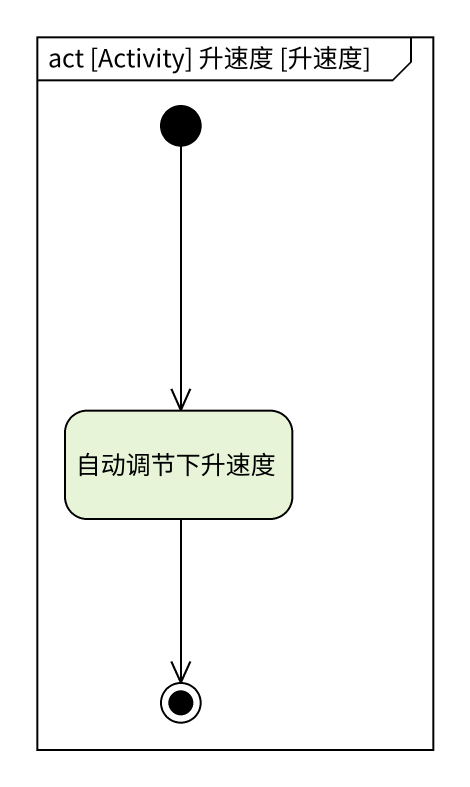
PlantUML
@startuml
mainframe act [Activity] 升速度 [升速度]
hide empty description
state 自动调节下升速度
[*] --> 自动调节下升速度
自动调节下升速度 --> [*]
@enduml
